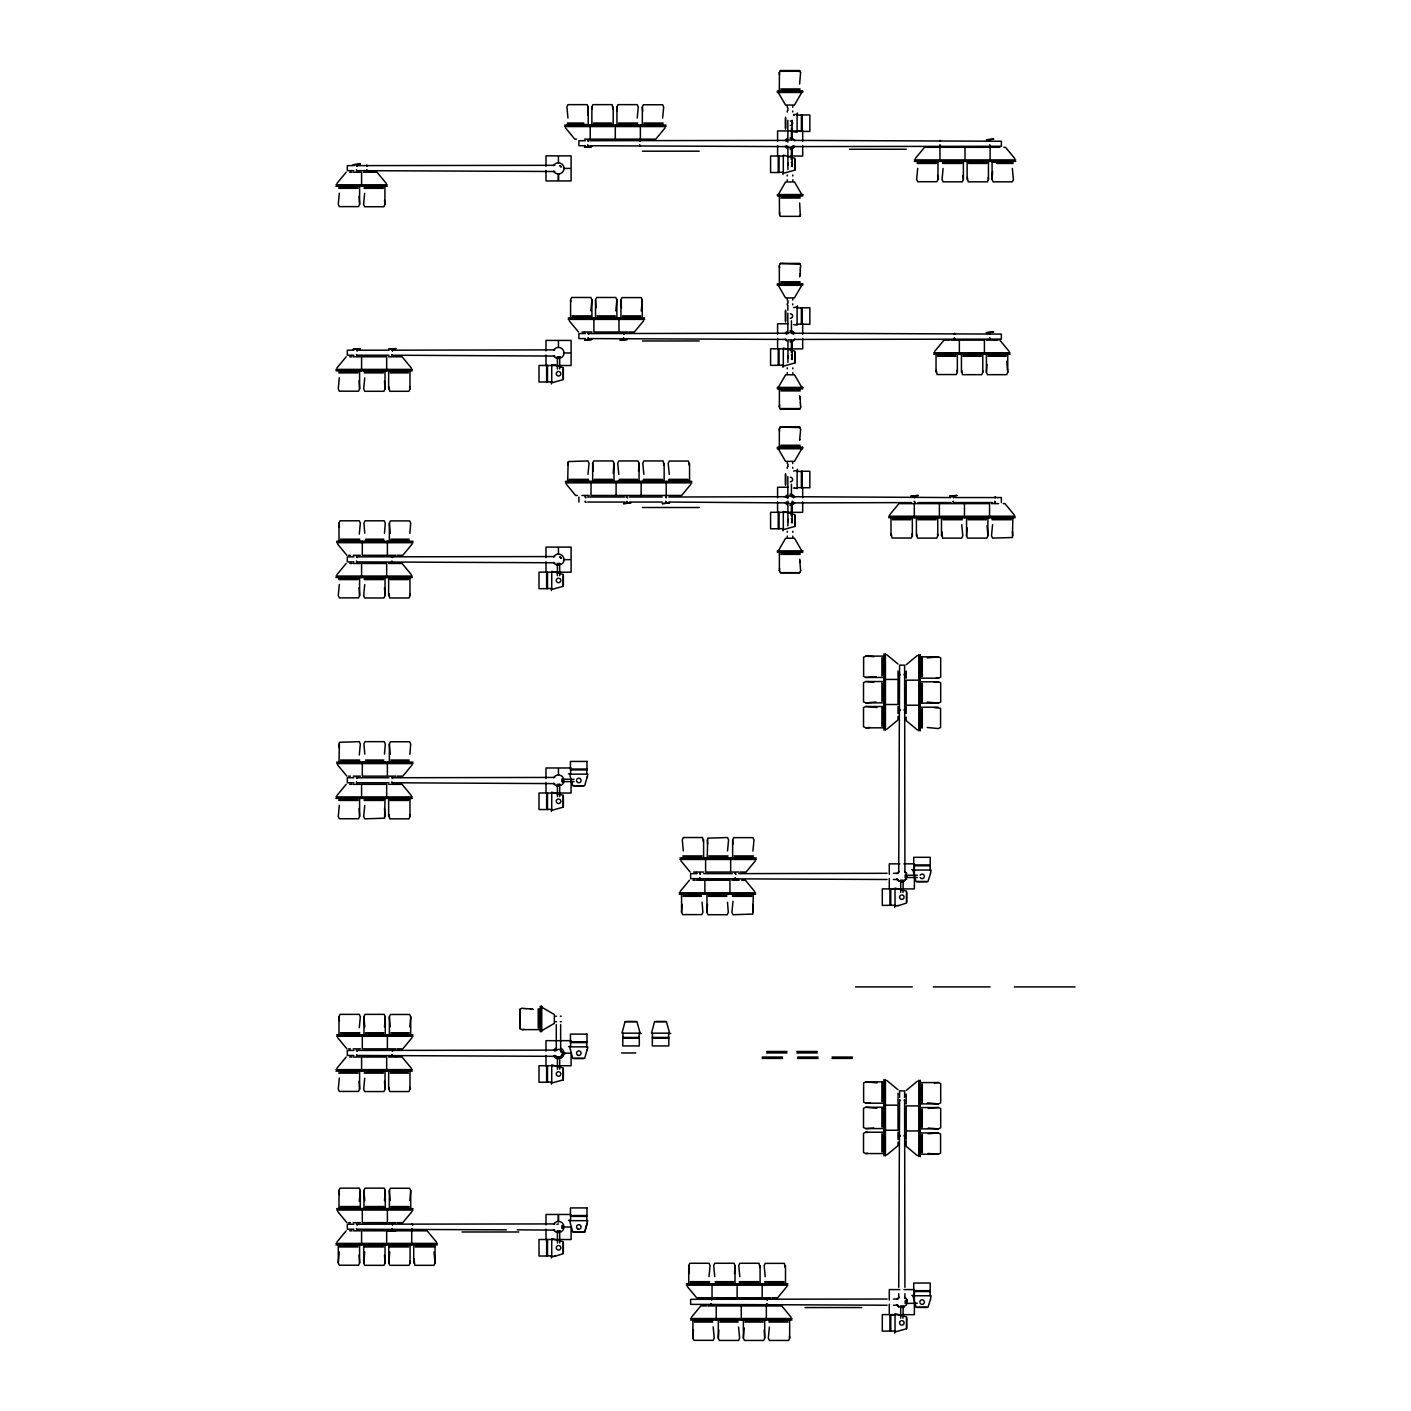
<?xml version="1.0" encoding="UTF-8"?>
<svg xmlns="http://www.w3.org/2000/svg" width="1411" height="1411" viewBox="0 0 1411 1411"><rect width="100%" height="100%" fill="white"/><g stroke="black" fill="none" stroke-linecap="round" stroke-linejoin="round"><path stroke-width="1.5" d="M587.717 114.926L588.246 106.971L587.188 104.643L567.963 104.643L566.905 106.971L567.963 118.03M638.53 471.239L639.06 463.267L638.019 460.938L618.794 460.938L617.736 463.267L618.794 474.343M682.095 904.31L681.566 912.282L682.624 914.61L701.849 914.61L702.89 912.282L702.078 902.123M707.493 904.433L706.964 912.388L708.022 914.716L727.247 914.716L728.305 912.388L727.494 902.229M693.418 1330.044L692.889 1337.998L693.947 1340.344L713.172 1340.344L714.231 1337.998L713.172 1326.94M718.834 1330.15L718.305 1338.122L719.345 1340.45L738.57 1340.45L739.629 1338.122L738.57 1327.063M734.496 1273.551L735.025 1265.596L733.967 1263.268L714.742 1263.268L713.684 1265.596L714.742 1276.655M800.143 273.805L800.302 269.907M967.082 527.837L966.553 535.792L967.611 538.12L986.836 538.12L987.894 535.792L987.894 517.802L966.553 517.802L966.553 535.792M992.603 171.525L992.074 179.497L993.132 181.825L1012.357 181.825L1013.415 179.497L1012.357 168.438M986.942 364.373L986.412 372.328L987.453 374.673L1006.678 374.673L1007.736 372.328L1007.736 354.337L986.412 354.337L986.412 372.328M414.076 1258.824L414.781 1265.332L433.988 1265.332L435.047 1263.004L435.047 1244.996M800.302 270.012L800.407 267.702M941.842 531.612L942.53 538.12L961.755 538.12L962.813 535.792L961.755 524.733M409.984 370.97L409.984 388.96L408.925 391.288L389.701 391.288L388.889 386.984M409.984 577.646L409.984 595.654L408.925 597.982L389.701 597.982L388.889 593.678M388.642 816.51L388.642 798.503L409.984 798.503L409.984 816.51L408.925 818.839L389.701 818.839L388.889 814.535M359.611 1244.89L359.611 1262.88L358.553 1265.226L339.328 1265.226L338.27 1262.88L339.328 1251.822M360.334 1190.478L360.334 1208.469L338.993 1208.469L338.993 1190.478L340.051 1188.15L359.276 1188.15L360.334 1190.478L359.276 1201.537M363.95 1034.686L363.95 1016.696L365.008 1014.368L384.233 1014.368L385.291 1016.696L384.48 1026.838M385.027 1244.996L385.027 1263.004L383.968 1265.332L364.743 1265.332L363.685 1263.004L364.743 1251.945M409.984 1071.214L409.984 1089.221L408.925 1091.55L389.701 1091.55L388.889 1087.246M385.291 1190.478L385.291 1208.469L363.95 1208.469L363.95 1190.478L365.008 1188.15L384.233 1188.15L385.291 1190.478L384.48 1200.638M389.365 1034.81L389.365 1016.802L390.424 1014.474L409.649 1014.474L410.707 1016.802L409.878 1026.961M410.09 1244.996L410.09 1263.004L409.031 1265.332L389.806 1265.332L388.748 1263.004L389.806 1251.945M389.365 1208.592L389.365 1190.584L390.424 1188.256L409.649 1188.256L410.707 1190.584L409.878 1200.743M612.956 108.947L612.145 104.643L592.92 104.643L591.862 106.971L591.862 124.962M591.914 299.802L591.914 317.81L570.573 317.81L570.573 299.802L571.631 297.474L590.856 297.474L591.914 299.802L590.856 310.879M616.872 299.802L616.872 317.81L595.53 317.81L595.53 299.802L596.588 297.474L615.813 297.474L616.872 299.802L615.813 310.879M613.997 463.267L613.997 481.274L592.655 481.274L592.655 463.267L593.714 460.938L612.938 460.938L613.997 463.267L613.185 473.426M620.946 317.916L620.946 299.926L622.004 297.598L641.229 297.598L642.287 299.926L641.229 310.984M663.893 465.242L663.082 460.938L643.857 460.938L642.799 463.267L643.857 474.343M689.291 465.365L688.497 461.062L669.273 461.062L668.214 463.39L669.273 474.449M779.63 212.038L779.824 215.83M703.366 841.838L702.555 837.534L683.33 837.534L682.289 839.862L683.33 850.921M779.63 404.886L779.383 406.968L779.383 388.854M800.407 267.808L800.654 265.727M779.454 570.908L779.63 568.351M764.709 1320.114L764.709 1338.122L763.651 1340.45L744.426 1340.45L743.368 1338.122L744.197 1327.963M759.841 1267.572L759.047 1263.268L739.823 1263.268L738.764 1265.596L739.823 1276.655M785.257 1267.678L784.445 1263.374L765.221 1263.374L764.162 1265.702L765.221 1276.779M912.335 517.696L912.335 535.686L911.277 538.014L892.052 538.014L891.241 533.711M957.363 354.232L957.363 372.222L956.323 374.55L937.098 374.55L936.287 370.246M916.409 535.792L916.409 517.802L937.751 517.802L937.751 535.792L936.692 538.12L917.467 538.12L916.656 533.834M988.458 161.489L988.458 179.497L987.4 181.825L968.175 181.825L967.364 177.521M961.438 372.328L961.438 354.337L982.779 354.337L982.779 372.328L981.721 374.673L962.496 374.673L961.702 370.37M384.48 533.27L385.291 523.128L384.233 520.8L365.008 520.8L363.95 523.128L364.779 533.27M409.878 533.393L410.707 523.234L409.649 520.906L390.424 520.906L389.365 523.234L389.365 541.242M384.48 754.144L385.291 743.985L384.233 741.657L365.008 741.657L363.95 743.985L364.779 754.144M409.878 754.25L410.707 744.091L409.649 741.763L390.424 741.763L389.365 744.091L389.365 762.099M799.843 275.992L800.143 273.681M799.843 439.35L799.614 440.25L800.654 429.191L799.614 426.863L780.389 426.863L779.331 429.297L779.331 447.305M359.611 186.287L359.611 204.278L358.553 206.623L339.328 206.623L338.27 204.278L339.328 193.219M384.921 186.393L384.921 204.401L383.863 206.729L364.638 206.729L363.579 204.401L364.638 193.342M359.611 370.846L359.611 388.854L358.553 391.182L339.328 391.182L338.27 388.854L339.328 377.795M338.993 541.119L338.993 523.128L340.051 520.8L359.276 520.8L360.334 523.128L359.276 534.187M385.027 370.97L385.027 388.96L383.968 391.288L364.743 391.288L363.685 388.96L364.743 377.901M359.611 577.54L359.611 595.53L358.553 597.858L339.328 597.858L338.27 595.53L339.328 584.471M360.334 761.993L338.993 761.993L339.434 742.292L359.276 741.657L360.334 743.985L359.276 755.044M385.027 577.646L385.027 595.654L383.968 597.982L364.743 597.982L363.685 595.654L364.743 584.577M359.611 798.397L359.611 816.405L358.553 818.733L339.328 818.733L338.27 816.405L339.328 805.328M338.993 1034.686L338.993 1016.696L340.051 1014.368L359.276 1014.368L360.334 1016.696L359.276 1027.755M363.685 798.503L385.027 798.503L384.586 818.204L364.743 818.839L363.685 816.51L364.743 805.452M359.611 1071.108L359.611 1089.098L358.553 1091.426L339.328 1091.426L338.27 1089.098L339.328 1078.039M385.027 1071.214L385.027 1089.221L383.968 1091.55L364.743 1091.55L363.685 1089.221L364.743 1078.145M616.942 124.962L616.942 106.971L618 104.643L637.225 104.643L638.266 106.971L637.225 118.03M589.04 481.274L567.698 481.274L568.139 461.573L587.981 460.938L589.04 463.267L587.981 474.343M642.34 125.085L642.34 107.077L643.398 104.749L662.623 104.749L663.681 107.077L662.623 118.136M779.331 90.992L779.401 72.402M800.284 215.83L799.667 202.955M728.57 857.87L707.246 857.87L707.687 838.169L727.529 837.534L728.57 839.862L727.529 850.921M800.725 406.862L800.284 408.679M732.644 857.976L732.644 839.986L733.702 837.64L752.927 837.64L753.985 839.986L752.927 851.045M800.637 570.908L799.667 559.267M688.727 1283.587L688.727 1265.596L689.785 1263.268L709.01 1263.268L710.068 1265.596L709.01 1276.655M731.939 894.398L753.262 894.398L752.821 914.081L732.979 914.716L731.939 912.388L732.979 901.329M937.98 161.383L937.98 179.373L936.922 181.702L917.697 181.702L916.639 179.373L917.697 168.315M963.378 161.489L963.378 179.497L962.32 181.825L943.095 181.825L942.054 179.497L943.095 168.438M789.666 1320.114L789.666 1338.122L788.608 1340.45L769.383 1340.45L768.325 1338.122L769.383 1327.063M991.51 517.802L1012.851 517.802L1012.41 537.503L992.568 538.12L991.51 535.792L992.568 524.733M799.614 84.06L800.584 72.402M799.614 276.891L799.843 275.886M907.379 876.39L904.504 881.205L901.841 881.928L906.673 879.053M779.401 72.525L780.389 70.55L799.614 70.55L800.584 72.525M779.401 265.356L780.389 263.398L799.614 263.398L800.584 265.356M800.637 214.49L799.667 216.447M779.401 428.715L779.772 427.48M800.637 570.802L799.667 572.76L780.442 572.76L779.454 570.802M584.648 1232.226L587.787 1220.656L569.638 1220.656L572.831 1232.226L584.665 1232.226L587.223 1223.143M930.502 1299.337L927.927 1307.344L916.092 1307.344L912.917 1295.774L931.066 1295.774L930.484 1299.337M357.071 1055.816L356.507 1054.828L357.353 1055.322M940.537 141.347L939.973 140.359L939.973 141.347M990.346 141.347L989.764 140.359L989.781 141.347M954.841 334.195L954.841 333.208L954.277 334.195M990.24 334.195L990.24 333.208L989.658 334.195M914.91 497.66L914.91 496.672L914.346 497.66M995.337 497.66L995.337 496.672L994.773 497.66M794.446 105.067L801.748 92.473M785.61 181.948L778.308 194.542M794.446 297.897L801.748 285.304M785.61 374.797L778.308 387.39M794.446 461.362L801.748 448.769M785.61 538.261L778.308 550.854M336.894 183.448L346.171 172.213M336.894 368.006L346.171 356.789M665.075 127.907L655.78 139.142L584.542 139.142M336.894 574.7L346.171 563.465M412.083 544.064L402.805 555.299L397.144 555.299M643.663 320.756L634.386 331.991L628.724 331.991M336.894 795.557L346.171 784.34M412.083 764.938L402.805 776.156L397.144 776.156M915.263 158.543L924.54 147.308L999.852 147.308M690.931 484.22L681.654 495.455L591.015 495.455L591.015 481.38M336.894 1068.268L346.171 1057.033M934.646 351.392L943.941 340.157L949.585 340.157M412.083 1037.632L402.805 1048.867L397.144 1048.867M889.618 514.856L898.895 503.621L989.534 503.621L989.534 517.696M336.894 1242.05L346.171 1230.815M412.083 1211.432L402.805 1222.649L397.144 1222.649M680.173 891.435L689.468 880.217M755.379 860.816L746.084 872.051L740.422 872.051M691.513 1317.168L700.791 1305.933L706.452 1305.933M786.897 1286.55L777.602 1297.767L771.94 1297.767M779.772 71.291L800.213 71.291M779.824 408.555L800.284 408.555M896.885 873.603L899.054 871.451M896.885 1299.337L899.054 1297.185M904.61 1306.833L901.841 1307.574L906.673 1304.787M521.788 1029.536L519.83 1028.566L519.83 1009.341L521.788 1008.354M786.456 141.347L787.973 139.954L792.082 139.954L792.135 120.305M786.456 145.65L790.019 147.573L793.582 145.65M786.456 334.195L790.019 332.273L793.582 334.195M786.456 497.66L790.019 495.737L793.582 497.66M793.582 501.963L790.019 503.886L786.456 501.963M554.893 1051.16L558.456 1049.255L560.502 1049.766L562.566 1053.082L570.009 1053.206M906.179 664.74L917.415 655.462M886.796 729.205L898.013 719.927L898.013 716.365M906.179 1090.474L917.415 1081.179M886.796 1154.939L898.013 1145.661L898.013 1142.099M554.329 1023.398L541.736 1030.7M899.724 675.199L900.218 674.352L899.248 674.917M898.595 905.597L906.603 903.022L906.603 891.188L895.033 888.066L895.033 906.215L897.449 905.58M555.299 1256.213L563.306 1253.638L563.306 1241.803L551.736 1238.682L551.736 1256.831L555.299 1256.178L554.17 1256.213M556.904 1224.325L558.439 1223.919M927.309 657.896L938.368 656.838L940.696 657.896L940.696 677.121L938.368 678.18L920.36 678.18M883.956 656.115L865.948 656.115L863.62 657.173L863.62 676.398L865.948 677.456L883.956 677.456M883.833 681.531L865.843 681.531L863.514 682.589L863.514 701.814L865.843 702.854L883.833 702.854M883.833 706.488L865.843 706.488L863.514 707.546L863.514 726.771L865.843 727.829L883.833 727.829M920.36 703.137L938.368 703.137L940.696 702.078L940.696 682.853L938.368 681.795L920.36 681.795M883.956 1081.849L865.948 1081.849L863.62 1082.907L863.62 1102.132L865.948 1103.19L883.956 1103.19M883.833 1107.265L865.843 1107.265L863.514 1108.323L863.514 1127.53L865.843 1128.588L883.833 1128.588M920.36 1103.913L938.368 1103.913L940.696 1102.855L940.696 1083.63L938.368 1082.572L920.36 1082.572M883.833 1132.222L865.843 1132.222L863.514 1133.28L863.514 1152.505L865.843 1153.563L883.833 1153.563M938.368 1128.871L940.696 1127.812L940.696 1108.587L938.368 1107.529L920.36 1107.529L920.36 1128.871L938.368 1128.871L928.209 1128.042M920.254 1154.269L938.244 1154.269L940.573 1153.228L940.573 1134.003L938.244 1132.945L920.254 1132.945M876.108 676.627L865.948 677.456M876.002 702.043L865.843 702.854M928.209 1108.358L938.368 1107.529M928.103 1133.756L938.244 1132.945M938.368 681.795L934.188 682.166M927.186 727.494L938.244 728.552L940.573 727.494L940.573 708.269L934.064 707.581M865.843 727.829L870.023 727.459M524.239 1029.377L522.158 1029.624L540.272 1029.624M938.368 1082.572L934.188 1082.942M865.948 1103.19L870.128 1102.82M865.843 1128.588L873.797 1128.059M865.843 1153.563L867.818 1153.298M563.871 168.403L570.009 168.403M563.871 352.962L570.009 352.962M563.871 559.638L570.009 559.638M563.871 1227.006L570.009 1227.006M780.83 88.946L800.16 88.946M780.83 90.427L800.16 90.427M799.614 90.886L800.654 90.886M786.421 105.067L793.564 105.067M793.546 114.75L794.693 114.75M793.546 114.767L797.109 114.132L797.109 132.281L793.546 131.717M797.109 115.102L802.224 115.102L802.224 131.294M785.539 118.242L785.539 127.995M567.31 123.039L583.801 123.039M593.378 123.039L611.686 123.039M618.441 123.039L637.772 123.039M643.857 123.039L663.188 123.039M567.31 124.503L586.729 124.503M593.378 124.503L611.686 124.503M618.441 124.503L637.772 124.503M643.857 124.503L663.188 124.503M566.905 124.962L588.246 124.962L588.246 106.971M592.92 124.962L612.145 124.962M618 124.962L637.225 124.962M564.594 125.085L666.01 125.085M564.594 126.549L666.01 126.549M797.109 131.294L809.843 131.452L809.843 114.944L801.377 114.944L801.377 131.452M576.535 139.142L574.806 139.142L565.529 127.907M786.315 140.412L589.869 140.712M793.952 140.394L1001.369 141.241L1001.369 146.268L793.952 146.585M585.477 140.712L578.898 140.712L578.898 145.739L585.477 145.739M589.869 145.739L786.315 146.603M1003.785 147.308L1005.514 147.308L1014.791 158.543M849.545 149.231L906.285 149.231M642.428 151.189L699.168 151.189M783.863 156.039L770.582 155.986L770.582 172.512L779.066 172.512L779.066 155.986M790.125 156.039L802.683 156.039L802.683 145.58M794.887 159.461L794.887 169.214M914.31 159.902L1015.726 159.902M914.31 161.383L1015.726 161.383M943.095 161.489L962.32 161.489M968.175 161.489L987.4 161.489M1013.415 161.489L992.074 161.489L992.074 179.497M917.132 161.948L936.463 161.948M942.548 161.948L961.879 161.948M968.634 161.948L986.942 161.948M993.591 161.948L1013.01 161.948M917.132 163.429L936.463 163.429M942.548 163.429L961.879 163.429M968.634 163.429L986.942 163.429M996.519 163.429L1013.01 163.429M554.735 165.316L358.288 165.616M353.896 165.616L347.318 165.616L347.318 170.643L353.896 170.643M358.288 170.643L554.735 171.507M349.716 172.213L351.833 172.213M353.226 172.213L360.369 172.213M363.544 172.213L370.687 172.213M371.358 172.213L377.019 172.213L386.297 183.448M783.317 172.336L778.219 172.336L778.219 156.145M786.491 181.948L793.635 181.948M335.959 184.806L387.231 184.806M335.959 186.287L387.231 186.287M338.781 186.852L358.094 186.852M364.073 186.852L383.404 186.852M338.781 188.333L358.094 188.333M364.073 188.333L383.404 188.333M780.9 196.588L800.213 196.588M780.9 198.051L800.213 198.051M780.442 216.342L799.667 216.342M780.389 263.504L800.213 264.139M780.83 281.794L800.16 281.794M780.83 283.276L800.16 283.276M799.614 283.717L800.654 283.717M786.421 297.897L793.564 297.897M793.546 307.598L797.109 306.963L797.109 325.112L793.546 324.565M797.109 307.951L802.224 307.951L802.224 324.142M785.539 311.09L785.539 320.844M572.09 315.888L591.403 315.888M597.047 315.888L615.355 315.888M622.463 315.888L640.77 315.888M572.09 317.352L591.403 317.352M597.047 317.352L615.355 317.352M622.463 317.352L640.77 317.352M568.263 317.916L644.615 317.916M568.263 319.397L644.615 319.397M788.043 323.789L777.584 323.789L777.584 334.248M797.109 324.142L809.843 324.301L809.843 307.792L801.377 307.792L801.377 324.301M582.02 331.991L584.136 331.991M584.807 331.991L591.95 331.991M620.187 331.991L627.348 331.991M786.315 333.243L589.869 333.56M793.952 333.243L1001.369 334.09L1001.369 339.116L793.952 339.434M585.477 333.56L578.898 333.56L578.898 338.587L585.477 338.587M589.869 338.587L786.315 339.434M950.979 340.157L958.122 340.157M986.377 340.157L993.52 340.157M994.173 340.157L998.124 340.157M642.428 340.968L699.168 340.968M554.735 349.875L393.352 350.193M353.896 350.193L347.318 350.193L347.318 355.219L353.896 355.219M358.288 350.193L388.977 350.193M794.887 352.291L794.887 362.063M933.712 352.75L1010.064 352.75M933.712 354.232L1010.064 354.232M937.539 354.796L955.864 354.796M962.955 354.796L981.262 354.796M987.912 354.796L1006.237 354.796M358.288 355.219L388.977 355.219M393.352 355.219L554.735 356.066M937.539 356.26L955.864 356.26M962.955 356.26L981.262 356.26M987.912 356.26L1006.237 356.26M349.716 356.789L351.833 356.789M353.226 356.789L360.369 356.789M388.607 356.789L395.768 356.789M396.42 356.789L402.082 356.789L411.359 368.006M783.317 365.184L778.219 365.184L778.219 348.993M555.299 365.237L551.736 364.638L551.736 382.787L563.306 379.594L563.306 367.76L555.299 365.202M563.306 368.924L563.306 378.677M335.959 369.382L412.312 369.382M335.959 370.846L412.312 370.846M338.781 371.41L358.094 371.41M364.197 371.41L383.51 371.41M390.159 371.41L408.467 371.41M338.781 372.892L358.094 372.892M364.197 372.892L383.51 372.892M390.159 372.892L408.467 372.892M786.491 374.797L793.635 374.797M551.736 381.817L546.639 381.817L546.639 365.625M780.9 389.418L800.213 389.418M780.9 390.9L800.213 390.9M780.442 409.19L799.667 409.19M780.389 426.969L800.213 427.604M780.83 445.259L800.16 445.259M780.83 446.74L800.16 446.74M799.614 447.181L800.654 447.181M786.421 461.362L793.564 461.362M793.546 471.062L797.109 470.427L797.109 488.576L794.622 487.994M797.109 471.415L802.224 471.415L802.224 487.606M785.539 474.555L785.539 484.308M569.215 479.352L588.528 479.352M594.172 479.352L612.48 479.352M619.235 479.352L637.56 479.352M643.31 479.352L662.623 479.352M668.708 479.352L688.039 479.352M569.215 480.816L588.528 480.816M594.172 480.816L612.48 480.816M619.235 480.816L637.56 480.816M643.31 480.816L662.623 480.816M668.708 480.816L688.039 480.816M617.736 481.274L639.06 481.274L639.06 463.267M642.799 481.274L664.14 481.274L664.14 463.267M565.388 481.38L691.866 481.38M565.388 482.862L691.866 482.862M788.043 487.254L777.584 487.254L777.584 497.713M797.109 487.606L809.843 487.765L809.843 471.256L801.377 471.256L801.377 487.765M793.546 488.03L794.622 488.03M577.328 495.455L575.6 495.455L566.322 484.22M581.914 495.455L589.075 495.455M786.315 496.707L668.779 497.025M793.952 496.707L950.943 497.554M587.664 497.025L624.932 497.025M629.324 497.025L662.2 497.025M955.335 497.554L1001.369 497.554L1001.369 502.581M587.664 502.051L624.932 502.051M629.324 502.051L662.2 502.051M668.779 502.051L786.315 502.898M911.488 502.581L793.952 502.898M918.067 502.581L950.943 502.581M955.335 502.581L992.586 502.581M991.474 503.621L998.618 503.621M1003.221 503.621L1004.949 503.621L1014.227 514.856M642.428 507.501L699.168 507.501M794.887 515.756L794.887 525.527M888.683 516.214L1015.162 516.214M888.683 517.696L1015.162 517.696M962.813 517.802L941.472 517.802L941.472 535.792M892.51 518.26L910.818 518.26M917.926 518.26L936.234 518.26M942.989 518.26L962.32 518.26M968.052 518.26L986.377 518.26M992.021 518.26L1011.334 518.26M892.51 519.724L910.818 519.724M917.926 519.724L936.234 519.724M942.989 519.724L962.32 519.724M968.052 519.724L986.377 519.724M992.021 519.724L1011.334 519.724M783.317 528.649L770.582 528.808L770.582 512.299L802.683 512.352L802.683 501.893M786.491 538.261L793.635 538.261M340.51 539.196L359.823 539.196M365.467 539.196L383.792 539.196M390.882 539.196L409.19 539.196M340.51 540.66L359.823 540.66M365.467 540.66L383.792 540.66M390.882 540.66L409.19 540.66M336.682 541.242L413.035 541.242M336.682 542.706L413.035 542.706M780.9 552.883L800.213 552.883M780.9 554.364L800.213 554.364M348.623 555.299L350.439 555.299M353.226 555.299L360.369 555.299M388.607 555.299L395.768 555.299M554.735 556.569L358.288 556.869M353.896 556.869L347.318 556.869L347.318 561.895L353.896 561.895M358.288 561.895L554.735 562.76M349.716 563.465L351.833 563.465M353.226 563.465L360.369 563.465M388.607 563.465L395.768 563.465M396.42 563.465L402.082 563.465L411.359 574.7M780.442 572.654L799.667 572.654M563.306 575.617L563.306 585.371M335.959 576.058L412.312 576.058M335.959 577.54L412.312 577.54M338.781 578.104L358.094 578.104M364.197 578.104L383.51 578.104M390.159 578.104L408.467 578.104M338.781 579.568L358.094 579.568M364.197 579.568L383.51 579.568M390.159 579.568L408.467 579.568M551.736 588.493L546.639 588.493L546.639 572.302M920.36 656.838L938.368 656.838M883.956 679.432L898.013 679.432L898.013 704.512L883.956 704.512M920.254 680.155L906.179 680.155L906.179 705.218L920.254 705.218M920.254 707.211L938.244 707.211M340.51 760.053L359.823 760.053M365.467 760.053L383.792 760.053M390.882 760.053L409.19 760.053M340.51 761.534L359.823 761.534M365.467 761.534L383.792 761.534M390.882 761.534L409.19 761.534M363.95 761.993L385.291 761.993M336.682 762.099L413.035 762.099M336.682 763.58L413.035 763.58M571.102 767.972L546.004 767.972L546.004 778.431M568.51 773.81L570.097 773.81M348.623 776.156L350.439 776.156M353.226 776.156L360.369 776.156M388.607 776.156L395.768 776.156M554.735 777.426L393.352 777.743M353.896 777.743L347.318 777.743L347.318 782.77L353.896 782.77M358.288 777.743L388.977 777.743M574.101 779.348L561.878 779.101L561.878 781.835L563.024 781.853L563.024 779.119M563.024 781.606L574.101 781.606M358.288 782.77L388.977 782.77M393.352 782.77L554.735 783.616M349.716 784.34L351.833 784.34M353.226 784.34L360.369 784.34M388.607 784.34L395.768 784.34M396.42 784.34L402.082 784.34L411.359 795.557M563.306 796.474L563.306 806.228M335.959 796.915L412.312 796.915M335.959 798.397L412.312 798.397M338.781 798.961L358.094 798.961M364.197 798.961L383.51 798.961M390.159 798.961L408.467 798.961M338.781 800.443L358.094 800.443M364.197 800.443L383.51 800.443M390.159 800.443L408.467 800.443M551.736 809.367L546.639 809.367L546.639 793.176M682.783 855.93L702.114 855.93M708.745 855.93L728.076 855.93M734.161 855.93L753.492 855.93M682.783 857.412L702.114 857.412M708.745 857.412L728.076 857.412M734.161 857.412L753.492 857.412M682.289 857.87L703.613 857.87L703.613 839.862M679.961 857.976L756.314 857.976M679.961 859.458L756.314 859.458M899.742 863.849L889.283 863.849L889.283 874.309M903.922 863.849L914.381 863.849L914.381 888.93L882.298 888.895L882.298 905.403L895.033 905.245M930.096 864.925L913.905 864.925L913.905 870.04M930.255 865.79L913.728 865.79L913.728 857.306L930.255 857.306L930.096 870.04M911.788 869.687L913.376 869.687M693.736 872.051L695.835 872.051M696.505 872.051L703.648 872.051M731.903 872.051L739.047 872.051M887.113 873.303L738.835 873.621M893.428 873.303L898.013 873.303M697.193 873.621L690.614 873.621L690.614 878.647L887.113 879.494M703.754 873.621L732.256 873.621M906.303 875.226L917.379 875.226M906.303 877.501L917.379 877.501M893.428 879.494L898.013 879.494M693.013 880.217L695.112 880.217M696.505 880.217L703.648 880.217M731.903 880.217L739.047 880.217M741.816 880.217L745.361 880.217L754.656 891.435M903.199 881.346L900.465 881.346L900.447 880.199L903.216 880.199L902.969 892.422M895.033 889.053L889.918 889.053L889.918 905.245M906.603 892.352L906.603 902.105M679.238 892.793L755.59 892.793M679.238 894.274L755.59 894.274M728.305 894.398L706.964 894.398L706.964 912.388M683.065 894.839L701.39 894.839M708.481 894.839L726.788 894.839M732.432 894.839L751.763 894.839M683.065 896.32L701.39 896.32M708.481 896.32L726.788 896.32M732.432 896.32L751.763 896.32M897.449 905.597L898.595 905.58M855.525 986.906L912.264 986.906M933.341 986.906L990.081 986.906M1014.333 986.906L1075.041 986.906M541.736 1007.207L554.329 1014.509M555.564 1016.185L556.534 1016.185M560.29 1016.185L561.278 1016.185M555.564 1021.723L556.534 1021.723M560.29 1021.723L561.278 1021.723M340.51 1032.764L359.823 1032.764M365.467 1032.764L383.792 1032.764M390.882 1032.764L409.19 1032.764M639.659 1033.522L641.264 1033.522M669.167 1033.522L670.754 1033.522M340.51 1034.228L359.823 1034.228M365.467 1034.228L383.792 1034.228M390.882 1034.228L409.19 1034.228M336.682 1034.81L413.035 1034.81M336.682 1036.274L413.035 1036.274M652.288 1037.438L668.796 1037.438L668.796 1045.921L652.288 1045.921L652.446 1033.169M652.446 1038.284L668.638 1038.284L668.638 1033.169M571.102 1040.665L546.004 1040.665L546.004 1051.124M568.51 1046.521L570.097 1046.521M348.623 1048.867L350.439 1048.867M353.226 1048.867L360.369 1048.867M388.607 1048.867L395.768 1048.867M554.735 1050.137L358.288 1050.437M353.896 1050.437L347.318 1050.437L347.318 1055.463L353.896 1055.463M766.632 1051.477L786.968 1051.477M796.898 1051.477L817.286 1051.477M561.878 1051.83L563.024 1051.83L563.024 1054.564L561.878 1054.546M621.545 1052.959L635.779 1052.959M766.632 1052.959L786.968 1052.959M796.898 1052.959L817.286 1052.959M565.917 1053.558L562.566 1053.558L560.502 1056.874L558.456 1057.386L554.893 1055.481M358.288 1055.463L554.735 1056.328M349.716 1057.033L351.833 1057.033M353.226 1057.033L360.369 1057.033M388.607 1057.033L395.768 1057.033M396.42 1057.033L402.082 1057.033L411.359 1068.268M762.169 1057.051L782.505 1057.051M797.674 1057.051L818.01 1057.051M832.049 1057.051L852.367 1057.051M762.169 1058.409L782.505 1058.409M797.674 1058.409L818.01 1058.409M832.049 1058.409L852.367 1058.409M563.306 1069.185L563.306 1078.939M335.959 1069.626L412.312 1069.626M335.959 1071.108L412.312 1071.108M338.781 1071.672L358.094 1071.672M364.197 1071.672L383.51 1071.672M390.159 1071.672L408.467 1071.672M338.781 1073.136L358.094 1073.136M364.197 1073.136L383.51 1073.136M390.159 1073.136L408.467 1073.136M551.736 1082.061L546.639 1082.061L546.639 1065.869M883.956 1105.166L898.013 1105.166L898.013 1130.229L883.956 1130.229M920.254 1105.889L906.179 1105.889L906.179 1130.952L920.254 1130.952M340.51 1206.546L359.823 1206.546M365.467 1206.546L383.792 1206.546M390.882 1206.546L409.19 1206.546M340.51 1208.028L359.823 1208.028M365.467 1208.028L383.792 1208.028M390.882 1208.028L409.19 1208.028M336.682 1208.592L413.035 1208.592M336.682 1210.056L413.035 1210.056M571.102 1214.465L546.004 1214.465L546.004 1224.907M568.51 1220.303L570.097 1220.303M348.623 1222.649L350.439 1222.649M353.226 1222.649L360.369 1222.649M388.607 1222.649L395.768 1222.649M554.735 1223.919L358.288 1224.219M353.896 1224.219L347.318 1224.219L347.318 1229.246L353.896 1229.246M358.288 1229.246L506.337 1229.828M517.22 1229.828L554.735 1230.11M349.716 1230.815L351.833 1230.815M353.226 1230.815L360.369 1230.815M462.05 1231.979L518.789 1231.979M563.306 1242.968L563.306 1252.721M335.959 1243.408L437.375 1243.408M335.959 1244.89L437.375 1244.89M338.781 1245.454L358.094 1245.454M364.197 1245.454L383.51 1245.454M389.26 1245.454L408.59 1245.454M415.222 1245.454L434.553 1245.454M338.781 1246.936L358.094 1246.936M364.197 1246.936L383.51 1246.936M389.26 1246.936L408.59 1246.936M415.222 1246.936L434.553 1246.936M551.736 1255.861L546.639 1255.861L546.639 1239.669M690.244 1281.664L709.557 1281.664M715.201 1281.664L733.508 1281.664M739.258 1281.664L758.589 1281.664M764.674 1281.664L784.005 1281.664M690.244 1283.146L709.557 1283.146M715.201 1283.146L733.508 1283.146M739.258 1283.146L758.589 1283.146M764.674 1283.146L784.005 1283.146M686.416 1283.71L787.832 1283.71M686.416 1285.192L787.832 1285.192M899.742 1289.583L889.283 1289.583L889.283 1300.025M903.922 1289.583L914.381 1289.583L914.381 1314.664L882.298 1314.611L882.298 1331.137L895.033 1330.979M930.096 1290.659L913.905 1290.659L913.905 1295.774M930.255 1291.506L913.728 1291.506L913.728 1283.04L930.255 1283.04L930.096 1295.774M911.788 1295.421L913.376 1295.421M763.422 1297.767L770.565 1297.767M887.113 1299.037L690.614 1299.337L690.614 1304.364L887.113 1305.228M893.428 1299.037L898.013 1299.037M917.379 1303.217L905.174 1303.464L905.174 1300.73L906.303 1300.713L906.303 1303.464M893.428 1305.228L898.013 1305.228M707.828 1305.933L714.971 1305.933M903.216 1307.08L900.447 1307.08L900.447 1305.933L903.216 1305.933L902.969 1318.156M805.046 1307.556L861.786 1307.556M895.033 1314.787L889.918 1314.787L889.918 1330.979M906.603 1318.086L906.603 1327.839M690.561 1318.527L791.977 1318.527M690.561 1320.008L791.977 1320.008M694.406 1320.573L712.714 1320.573M719.804 1320.573L738.129 1320.573M744.885 1320.573L763.192 1320.573M768.836 1320.573L788.149 1320.573M694.406 1322.054L712.714 1322.054M719.804 1322.054L738.129 1322.054M744.885 1322.054L763.192 1322.054M768.836 1322.054L788.149 1322.054M873.92 656.644L865.948 656.115M873.797 682.06L865.843 681.531M526.338 1008.653L530.236 1008.812M524.134 1008.53L526.444 1008.653M936.393 677.933L938.368 678.18M938.368 703.137L927.309 702.078M865.843 706.488L876.901 707.546M522.158 1008.283L524.239 1008.53M865.948 1081.849L877.007 1082.907M938.368 1103.913L927.309 1102.855M865.843 1107.265L876.901 1108.323M865.843 1132.222L867.818 1132.469M938.244 1154.269L928.103 1153.457M530.113 1008.812L532.423 1009.112M532.3 1009.112L533.323 1009.341M886.796 654.739L898.013 664.017M917.415 729.928L906.179 720.651L906.179 717.088M886.796 1080.473L898.013 1089.751M917.415 1155.662L906.179 1146.367L906.179 1140.723M999.835 340.157L1009.13 351.392M569.197 320.756L578.475 331.991M680.896 860.816L690.191 872.051M337.617 544.064L346.894 555.299M337.617 764.938L346.894 776.156M791.042 1317.168L781.765 1305.933L716.206 1305.933L716.206 1320.008M687.351 1286.55L696.628 1297.767L762.187 1297.767L762.187 1283.71M337.617 1037.632L346.894 1048.867M436.44 1242.05L427.145 1230.815L361.586 1230.815L361.586 1244.89M337.617 1211.432L346.894 1222.649M785.539 105.067L778.255 92.473M794.499 181.948L801.801 194.542M785.539 297.897L778.255 285.304M794.499 374.797L801.801 387.39M785.539 461.362L778.255 448.769M794.499 538.261L801.801 550.854M779.824 408.679L779.383 406.862M1006.678 361.269L1007.736 372.328M799.667 395.803L799.896 396.808M433.988 1251.945L435.047 1263.004M779.454 214.49L779.383 196.006M987.065 525.65L987.894 535.792M799.896 396.703L800.196 399.013M799.896 560.273L800.196 562.478M390.194 533.393L389.365 523.234M390.194 754.25L389.365 744.091M390.194 1026.961L389.365 1016.802M390.194 1200.743L389.365 1190.584M364.779 1026.838L363.95 1016.696M364.779 1200.638L363.95 1190.478M988.211 177.521L988.458 179.497M1012.851 535.792L1012.481 531.612M963.378 179.497L963.007 175.317M982.532 370.37L982.779 372.328M937.98 179.373L937.61 175.193M957.117 370.246L957.363 372.222M937.504 533.834L937.751 535.792M912.088 533.711L912.335 535.686M779.331 72.878L779.577 74.959M800.478 404.886L800.725 406.968M779.577 267.808L779.331 265.727L779.331 283.84M779.331 429.191L779.577 431.272M753.262 912.388L752.733 904.433M642.34 107.077L642.71 111.257M732.644 839.986L733.014 844.148M789.419 1336.146L789.666 1338.122M616.942 106.971L617.312 111.152M707.246 839.862L707.616 844.043M764.709 1338.122L764.18 1330.15M620.946 299.926L621.475 307.88M591.862 106.971L592.109 108.947M595.53 299.802L596.059 307.774M592.655 463.267L593.184 471.239M570.573 299.802L570.82 301.778M688.727 1265.596L689.256 1273.551M567.698 463.267L567.945 465.242M409.737 386.984L409.984 388.96M384.921 204.401L384.55 200.221M385.027 388.96L384.498 381.005M409.737 593.678L409.984 595.654M359.611 204.278L359.082 196.323M359.611 388.854L359.082 380.882M385.027 595.654L384.498 587.681M409.737 814.535L409.984 816.51M359.611 595.53L359.082 587.576M385.027 816.51L384.498 808.556M338.993 523.128L339.363 527.308M409.737 1087.246L409.984 1089.221M359.611 816.405L359.082 808.432M409.843 1261.028L410.09 1263.004M385.027 1089.221L384.498 1081.249M338.993 743.985L339.363 748.165M385.027 1263.004L384.498 1255.032M359.611 1089.098L359.082 1081.143M338.993 1016.696L339.363 1020.876M359.611 1262.88L359.082 1254.926M338.993 1190.478L339.363 1194.658M800.354 402.682L800.478 404.992M800.196 398.89L800.354 402.788M558.439 162.829L558.439 156.815M558.439 347.388L558.439 341.374M558.439 554.064L558.439 548.068M558.439 774.939L558.439 768.924M990.099 147.308L990.099 161.383M984.419 354.232L984.419 340.157L959.357 340.157L959.357 354.232M967.117 161.489L967.117 179.497M965.018 147.308L965.018 158.543M965.018 159.902L965.018 161.383M964.454 503.621L964.454 514.856M964.454 516.214L964.454 517.696M939.955 147.308L939.955 161.383M939.391 503.621L939.391 514.856M939.391 516.214L939.391 517.696M936.04 354.232L936.04 372.222M926.78 881.61L917.027 881.61M926.78 1307.344L917.027 1307.344M922.3 657.35L922.3 676.663M922.3 683.312L922.3 702.625M922.3 708.71L922.3 728.041M922.3 1084.089L922.3 1103.402M922.3 1109.046L922.3 1127.354M922.3 1134.444L922.3 1152.769M920.819 657.35L920.819 676.663M920.819 683.312L920.819 702.625M920.819 708.71L920.819 728.041M920.819 1084.089L920.819 1103.402M920.819 1109.046L920.819 1127.354M920.819 1134.444L920.819 1152.769M920.36 657.896L920.36 677.121M920.36 682.853L920.36 702.078M920.36 1083.63L920.36 1102.855M920.254 654.51L920.254 730.863M920.254 1080.244L920.254 1156.597M918.773 654.51L918.773 730.863M918.773 1080.244L918.773 1156.597M914.31 503.621L914.31 517.696M906.179 671.054L906.179 678.197M906.179 706.452L906.179 713.596M906.179 1094.019L906.179 1096.135M906.179 1096.788L906.179 1103.931M906.179 1132.186L906.179 1139.33M904.927 872.562L904.61 665.163L899.583 665.163L898.736 872.562M904.927 1287.396L904.61 1101.85M904.927 1293.711L904.927 1298.296M904.61 1097.476L904.61 1090.897L899.583 1090.897L899.583 1097.476M900.694 881.346L900.694 892.422M900.694 1307.08L900.694 1318.156M899.583 1101.85L898.736 1287.396M898.736 1293.711L898.736 1298.296M898.013 671.054L898.013 678.197M898.013 706.452L898.013 713.596M898.013 1093.296L898.013 1095.412M898.013 1096.788L898.013 1103.931M898.013 1132.186L898.013 1139.33M894.68 905.774L894.68 907.361M894.68 1331.508L894.68 1333.095M890.994 517.696L890.994 535.686M890.782 888.895L890.782 905.403M890.782 1314.611L890.782 1331.137M889.283 878.489L889.283 888.93M889.283 1304.223L889.283 1314.664M885.42 653.787L885.42 730.14M885.42 1079.521L885.42 1155.874M883.956 653.787L883.956 730.14M883.956 1079.521L883.956 1155.874M883.392 657.632L883.392 675.94M883.392 683.03L883.392 701.355M883.392 706.982L883.392 726.312M883.392 1082.36L883.392 1101.674M883.392 1107.758L883.392 1127.089M883.392 1133.721L883.392 1152.046M881.91 657.632L881.91 675.94M881.91 683.03L881.91 701.355M881.91 706.982L881.91 726.312M881.91 1082.36L881.91 1101.674M881.91 1107.758L881.91 1127.089M881.91 1133.721L881.91 1152.046M802.683 141.4L802.683 130.941L777.584 130.941L777.584 141.4M802.683 323.789L802.683 334.248M802.683 338.428L802.683 348.887L770.582 348.834L770.582 365.343L779.066 365.343L779.066 348.834M802.683 487.254L802.683 497.713M797.462 112.986L797.462 114.573M797.462 305.834L797.462 307.422M797.462 469.299L797.462 470.886M792.753 106.284L792.753 107.271M792.753 111.028L792.753 111.998M792.823 174.999L792.823 175.987M792.823 179.744L792.823 180.731M792.753 299.132L792.753 300.102M792.753 303.859L792.753 304.847M792.823 367.848L792.823 368.835M792.823 372.592L792.823 373.562M792.753 462.596L792.753 463.566M792.753 467.323L792.753 468.311M792.823 531.312L792.823 532.3M792.823 536.057L792.823 537.027M792.206 147.079L792.206 166.692M792.206 359.54L792.206 339.928L787.973 339.91L787.902 362.433M792.206 501.205L792.206 523.005M791.677 139.001L791.677 140.13M791.694 331.85L791.694 332.978M791.677 495.314L791.677 496.443M791.448 127.925L791.448 139.001M791.5 147.308L791.271 159.531M791.448 320.773L791.448 331.85M791.5 340.157L791.271 352.38M791.448 484.238L791.448 495.314M791.5 503.621L791.271 515.844M787.832 120.305L787.832 142.105M787.902 147.079L787.902 169.585M787.832 305.252L787.832 310.261M787.832 313.154L787.832 332.767M787.832 476.618L787.832 498.418M787.902 501.205L787.902 525.897M787.215 106.284L787.215 107.271M787.215 111.028L787.215 111.998M787.285 174.999L787.285 175.987M787.285 179.744L787.285 180.731M787.215 299.132L787.215 300.102M787.215 303.859L787.215 304.847M787.285 367.848L787.285 368.835M787.285 372.592L787.285 373.562M787.215 462.596L787.215 463.566M787.215 467.323L787.215 468.311M787.285 531.312L787.285 532.3M787.285 536.057L787.285 537.027M785.539 117.307L785.539 129.159M785.539 310.138L785.539 322.008M785.539 473.602L785.539 485.472M785.504 1265.702L785.504 1283.71M782.982 172.865L782.982 174.453M782.982 365.714L782.982 367.301M782.982 529.178L782.982 530.765M779.383 552.318L779.383 570.432M779.066 512.299L779.066 528.808M778.219 512.458L778.219 528.649M777.584 145.58L777.584 156.039M777.584 338.428L777.584 348.887M777.584 501.893L777.584 512.352M766.349 1305.933L766.349 1320.008M760.088 1265.596L760.088 1283.587M743.368 1320.114L743.368 1338.122M741.269 1305.933L741.269 1317.168M741.269 1318.527L741.269 1320.008M737.124 1283.71L737.124 1285.192M737.124 1286.55L737.124 1297.767M735.025 1265.596L735.025 1283.587M730.669 857.976L730.669 872.051L705.606 872.051L705.606 857.976M729.946 894.274L729.946 880.217L704.883 880.217L704.883 894.274M718.305 1320.114L718.305 1338.122M712.044 1283.71L712.044 1297.767M692.889 1320.008L692.889 1337.998M689.556 463.39L689.556 481.38M681.566 894.274L681.566 912.282M666.221 481.38L666.221 495.455M665.498 1021.599L655.745 1021.599M642.287 299.926L642.287 317.916M641.158 481.38L641.158 482.862M641.158 484.22L641.158 495.455M640.365 125.085L640.365 139.142M639.148 1033.169L639.148 1038.284L622.957 1038.284L622.957 1033.169M636.008 1021.599L626.255 1021.599M618.97 317.916L618.97 331.991L593.89 331.991L593.89 317.916M616.096 481.38L616.096 482.862M616.096 484.22L616.096 495.455M615.302 125.085L615.302 126.549M615.302 127.907L615.302 139.142M613.203 106.971L613.203 124.962M590.221 125.085L590.221 139.142M587.223 776.65L584.648 785.733L572.813 785.733L569.638 774.163L587.787 774.163L587.205 777.726M587.223 1049.361L584.648 1058.426L572.813 1058.426L569.638 1046.856L587.787 1046.856L587.205 1050.419M586.8 774.163L586.8 769.048L570.608 769.048L570.608 774.163M586.8 1046.856L586.8 1041.759L570.608 1041.759L570.608 1046.856M586.8 1220.656L586.8 1215.541L570.608 1215.541L570.608 1220.656M583.501 785.733L573.748 785.733M583.501 1058.426L573.748 1058.426M583.501 1232.226L573.748 1232.226M578.898 497.025L578.898 502.051M571.102 780.512L571.102 793.053L539.002 793.017L539.002 809.526L547.486 809.526L547.486 793.017M571.102 1053.223L571.102 1065.764L539.002 1065.711L539.002 1082.237L547.486 1082.237L547.486 1065.711M571.102 1227.006L571.102 1239.546L539.002 1239.493L539.002 1256.019L547.486 1256.019L547.486 1239.493M560.643 1024.545L560.643 1051.918M559.691 357.918L559.691 368.994M559.691 564.594L559.691 575.688M559.691 785.468L559.691 796.545M559.691 1058.162L559.691 1069.256M559.691 1231.962L559.691 1243.038M557.416 357.918L557.416 368.994M557.416 564.594L557.416 575.688M557.416 785.468L557.416 796.545M557.416 1058.162L557.416 1069.256M557.416 1231.962L557.416 1243.038M556.269 1024.545L556.322 1049.749M554.329 1015.391L554.329 1022.534M551.401 382.346L551.401 383.933M551.401 589.022L551.401 590.609M551.401 809.896L551.401 811.484M551.401 1082.59L551.401 1084.177M551.401 1256.372L551.401 1257.977M546.004 166.304L546.004 155.863L571.102 155.863L571.102 180.943L546.004 180.943L546.004 170.502M546.004 350.88L546.004 340.421L571.102 340.421L571.102 365.52L546.004 365.52L546.004 355.061M546.004 557.557L546.004 547.098L571.102 547.098L571.102 572.196L546.004 572.196L546.004 561.737M546.004 782.611L546.004 793.053M546.004 1055.305L546.004 1065.764M546.004 1229.104L546.004 1239.546M539.707 1008.794L539.707 1028.108M538.226 1008.794L538.226 1028.108M519.936 1009.341L519.936 1028.566M413.723 1244.996L413.723 1263.004M411.73 1230.815L411.73 1244.89M410.707 1016.802L410.707 1034.81M410.707 1190.584L410.707 1208.592M395.768 1230.815L388.607 1230.815M388.642 370.97L388.642 388.96M388.642 577.646L388.642 595.654M388.642 1071.214L388.642 1089.221M388.748 1244.996L388.748 1263.004M387.39 541.242L387.39 555.299L362.31 555.299L362.31 541.242M387.39 762.099L387.39 776.156L362.31 776.156L362.31 762.099M387.39 1034.81L387.39 1048.867L362.31 1048.867L362.31 1034.81M387.39 1208.592L387.39 1222.649L362.31 1222.649L362.31 1208.592M386.667 370.846L386.667 356.789L361.586 356.789L361.586 370.846M386.667 577.54L386.667 563.465L361.586 563.465L361.586 577.54M386.667 798.397L386.667 784.34L361.586 784.34L361.586 798.397M386.667 1071.108L386.667 1057.033L361.586 1057.033L361.586 1071.108M386.667 1230.815L386.667 1242.05M386.667 1243.408L386.667 1244.89M385.291 1016.696L385.291 1034.686M363.685 1244.996L363.685 1263.004M361.586 172.213L361.586 186.287M338.27 1244.89L338.27 1262.88M790.301 120.923A2.275 2.275 0 0 1 792.576 123.198A2.275 2.275 0 0 1 790.301 125.473M794.834 146.268A5.573 5.573 0 0 1 790.019 149.055M787.232 148.314A5.573 5.573 0 0 1 785.186 146.268M785.186 140.694A5.573 5.573 0 0 1 787.232 138.666M790.019 137.925A5.573 5.573 0 0 1 794.834 140.694M791.271 162.283A2.275 2.275 0 0 1 791.271 166.216M788.167 165.387A2.275 2.275 0 0 1 788.167 163.112M788.114 110.217A2.152 2.152 0 0 1 788.114 108.065M790.301 477.235A2.275 2.275 0 0 1 792.576 479.511A2.275 2.275 0 0 1 790.301 481.768M794.834 502.581A5.573 5.573 0 0 1 790.019 505.367M787.232 504.627A5.573 5.573 0 0 1 785.186 502.581M785.186 497.007A5.573 5.573 0 0 1 787.232 494.979M790.019 494.22A5.573 5.573 0 0 1 794.834 497.007M791.271 518.595A2.275 2.275 0 0 1 791.271 522.529M788.167 521.7A2.275 2.275 0 0 1 788.167 519.424M788.114 466.53A2.152 2.152 0 0 1 788.114 464.378M553.606 165.616A5.573 5.573 0 0 1 562.019 164.135A5.573 5.573 0 0 1 562.019 172.671A5.573 5.573 0 0 1 553.606 171.19M553.606 350.175A5.573 5.573 0 0 1 562.372 349.028A5.573 5.573 0 0 1 561.225 357.777M558.439 358.535A5.573 5.573 0 0 1 553.606 355.748M559.691 371.763A2.275 2.275 0 0 1 560.008 375.449A2.275 2.275 0 0 1 556.41 374.497A2.275 2.275 0 0 1 558.544 371.446M901.841 1320.608A2.275 2.275 0 0 1 903.957 1323.659A2.275 2.275 0 0 1 900.377 1324.612A2.275 2.275 0 0 1 900.694 1320.908M898.93 1306.939A5.573 5.573 0 0 1 896.885 1304.91M907.291 1302.124A5.573 5.573 0 0 0 904.504 1297.291A5.573 5.573 0 0 1 907.414 1302M899.054 1306.833A5.573 5.573 0 0 1 897.026 1304.787M919.831 1302.088A2.275 2.275 0 0 1 922.882 1299.954A2.275 2.275 0 0 1 923.852 1303.552A2.275 2.275 0 0 1 920.148 1303.217M790.301 313.771A2.275 2.275 0 0 1 792.576 316.046A2.275 2.275 0 0 1 790.301 318.322M794.834 339.116A5.573 5.573 0 0 1 790.019 341.903M787.232 341.162A5.573 5.573 0 0 1 785.186 339.116M785.186 333.543A5.573 5.573 0 0 1 787.232 331.514M790.019 330.756A5.573 5.573 0 0 1 794.834 333.543M791.271 355.131A2.275 2.275 0 0 1 791.271 359.064M788.167 358.235A2.275 2.275 0 0 1 788.167 355.96M788.114 303.065A2.152 2.152 0 0 1 788.114 300.913M898.93 881.205A5.573 5.573 0 0 1 896.885 879.176M899.054 881.099A5.573 5.573 0 0 1 897.026 879.053M920.148 875.226A2.275 2.275 0 0 1 923.57 874.626A2.275 2.275 0 0 1 923.57 878.101A2.275 2.275 0 0 1 920.148 877.501M901.841 894.874A2.275 2.275 0 0 1 903.957 897.925A2.275 2.275 0 0 1 900.377 898.878A2.275 2.275 0 0 1 900.694 895.174M553.606 556.851A5.573 5.573 0 0 1 562.372 555.705A5.573 5.573 0 0 1 561.225 564.471M558.439 565.211A5.573 5.573 0 0 1 553.606 562.425M559.691 578.439A2.275 2.275 0 0 1 560.008 582.143A2.275 2.275 0 0 1 556.41 581.173A2.275 2.275 0 0 1 558.544 578.14M563.994 780.512A5.573 5.573 0 0 1 561.225 785.327M558.439 786.086A5.573 5.573 0 0 1 553.606 783.299M553.606 777.726A5.573 5.573 0 0 1 563.254 777.726M576.852 779.348A2.275 2.275 0 0 1 580.556 779.013A2.275 2.275 0 0 1 579.604 782.611A2.275 2.275 0 0 1 576.552 780.477M559.691 799.296A2.275 2.275 0 0 1 560.008 803A2.275 2.275 0 0 1 556.41 802.048A2.275 2.275 0 0 1 558.544 798.996M553.606 1224.219A5.573 5.573 0 0 1 562.372 1223.055A5.573 5.573 0 0 1 561.225 1231.821M558.439 1232.561A5.573 5.573 0 0 1 553.606 1229.792M559.691 1245.79A2.275 2.275 0 0 1 560.008 1249.493A2.275 2.275 0 0 1 556.41 1248.541A2.275 2.275 0 0 1 558.544 1245.49M561.225 1048.391A5.573 5.573 0 0 1 561.225 1058.038M558.439 1058.779A5.573 5.573 0 0 1 553.606 1055.992M553.606 1050.419A5.573 5.573 0 0 1 555.652 1048.391M559.691 1072.007A2.275 2.275 0 0 1 560.008 1075.711A2.275 2.275 0 0 1 556.41 1074.741A2.275 2.275 0 0 1 558.544 1071.707M558.439 173.835L558.439 179.973L558.439 173.835M625.108 1021.599L621.969 1033.169L640.118 1033.169L636.925 1021.599L625.091 1021.599M654.598 1021.599L651.459 1033.169L669.608 1033.169L666.415 1021.599L654.581 1021.599M930.502 873.603L927.927 881.61L916.092 881.61L912.917 870.04L931.066 870.04L930.502 873.603M356.507 165.281L357.071 166.251L356.507 165.281M356.507 170.008L357.071 170.996L356.507 170.008M366.842 165.281L367.407 166.251L366.842 165.281M366.842 170.008L367.407 170.996L366.842 170.008M356.507 349.84L357.071 350.828L356.507 349.84M356.507 354.584L357.071 355.554L356.507 354.584M391.905 349.84L392.47 350.828L391.905 349.84M391.905 354.584L392.47 355.554L391.905 354.584M587.823 140.359L588.387 141.347L587.823 140.359M587.823 145.104L588.387 146.091L587.823 145.104M356.507 556.516L357.071 557.504L356.507 556.516M356.507 561.261L357.071 562.248L356.507 561.261M391.905 556.516L392.47 557.504L391.905 556.516M391.905 561.261L392.47 562.248L391.905 561.261M639.783 140.359L640.347 141.347L639.783 140.359M639.783 145.104L640.347 146.091L639.783 145.104M588.087 333.208L588.652 334.195L588.087 333.208M588.087 337.952L588.652 338.94L588.087 337.952M356.507 777.39L357.071 778.361L356.507 777.39M356.507 782.135L357.071 783.105L356.507 782.135M623.486 333.208L624.05 334.195L623.486 333.208M623.486 337.952L624.05 338.94L623.486 337.952M391.905 777.39L392.47 778.361L391.905 777.39M391.905 782.135L392.47 783.105L391.905 782.135M585.212 496.672L585.777 497.66L585.212 496.672M585.212 501.416L585.777 502.404L585.212 501.416M626.854 496.672L627.419 497.66L626.854 496.672M626.854 501.416L627.419 502.404L626.854 501.416M665.639 496.672L666.204 497.66L665.639 496.672M665.639 501.416L666.204 502.404L665.639 501.416M356.507 1050.084L357.071 1051.072L356.507 1050.084M391.905 1050.084L392.47 1051.072L391.905 1050.084M391.905 1054.828L392.47 1055.816L391.905 1054.828M939.973 145.104L940.537 146.091L939.973 145.104M356.507 1223.884L357.071 1224.854L356.507 1223.884M356.507 1228.611L357.071 1229.598L356.507 1228.611M989.781 145.104L990.346 146.091L989.781 145.104M391.905 1223.884L392.47 1224.854L391.905 1223.884M391.905 1228.611L392.47 1229.598L391.905 1228.611M412.1 1223.884L412.665 1224.854L412.1 1223.884M412.1 1228.611L412.665 1229.598L412.1 1228.611M954.277 337.952L954.841 338.94L954.277 337.952M989.658 337.952L990.24 338.94L989.658 337.952M914.346 501.416L914.91 502.404L914.346 501.416M699.803 873.268L700.367 874.256L699.785 873.268M699.803 878.012L700.367 878.982L699.785 878.012M735.184 873.268L735.766 874.256L735.184 873.268M953.13 496.672L953.695 497.66L953.13 496.672M735.184 878.012L735.766 878.982L735.184 878.012M953.13 501.416L953.695 502.404L953.13 501.416M994.773 501.416L995.337 502.404L994.773 501.416M711.126 1299.002L711.691 1299.972L711.109 1299.002M711.126 1303.729L711.691 1304.716L711.109 1303.729M766.702 1299.002L767.284 1299.972L766.702 1299.002M766.702 1303.729L767.284 1304.716L766.702 1303.729M904.469 674.07L904.469 675.199L904.469 674.07M899.724 709.451L899.724 710.597L899.724 709.451M904.469 709.451L904.469 710.597L904.469 709.451M899.724 1099.786L899.724 1100.933L899.724 1099.786M904.469 1099.786L904.469 1100.933L904.469 1099.786M899.724 1135.185L899.724 1136.331L899.724 1135.185M904.469 1135.185L904.469 1136.331L904.469 1135.185M794.887 170.131L783.317 173.324L783.317 155.175L794.887 158.314L794.887 170.149M794.887 362.962L783.317 366.172L783.317 348.023L794.887 351.163L794.887 362.997M563.306 586.27L551.736 589.481L551.736 571.332L563.306 574.471L563.306 586.306M794.887 526.426L783.317 529.636L783.317 511.487L794.887 514.627L794.887 526.462M563.306 807.145L551.736 810.337L551.736 792.188L563.306 795.328L563.306 807.163M563.306 1079.838L551.736 1083.048L551.736 1064.899L563.306 1068.039L563.306 1079.874M906.603 1328.756L895.033 1331.949L895.033 1313.8L906.603 1316.939L906.603 1328.774M802.665 90.992L777.338 90.992L777.338 92.473L802.665 92.473L802.665 90.992M993.626 139.142L986.483 139.83L993.626 139.142M591.685 146.638L584.542 147.308L591.685 146.638M360.369 164.046L353.226 164.734L360.369 164.046M802.718 194.542L777.39 194.542L777.39 196.006L802.718 196.006L802.718 194.542M802.665 283.84L777.338 283.84L777.338 285.304L802.665 285.304L802.665 283.84M993.52 331.991L986.377 332.679L993.52 331.991M591.95 339.469L584.807 340.157L591.95 339.469M627.348 339.469L620.187 340.157L627.348 339.469M360.369 348.623L353.226 349.293L360.369 348.623M395.768 348.623L388.607 349.293L395.768 348.623M559.938 356.789L557.169 356.789L557.169 357.918L559.902 357.918L559.902 356.789M547.486 365.467L539.002 365.467L539.002 381.975L547.486 381.975L547.486 365.467M802.718 387.39L777.39 387.39L777.39 388.854L802.718 388.854L802.718 387.39M802.665 447.305L777.338 447.305L777.338 448.769L802.665 448.769L802.665 447.305M918.191 495.455L911.047 496.125L918.191 495.455M956.993 495.455L949.85 496.125L956.993 495.455M630.699 502.933L623.556 503.621L630.699 502.933M669.502 502.933L662.359 503.621L669.502 502.933M802.718 550.854L777.39 550.854L777.39 552.318L802.718 552.318L802.718 550.854M559.902 563.465L557.186 563.465L557.169 564.594L559.902 564.594L559.902 563.465M547.486 572.143L539.002 572.143L539.002 588.669L547.486 588.669L547.486 572.143M586.976 761.429L570.45 761.429L570.45 769.912L586.976 769.912L586.976 761.429M559.938 784.322L557.169 784.322L557.186 785.468L559.902 785.468L559.938 784.322M906.303 874.996L905.174 874.979L905.174 877.713L906.303 877.73L906.303 874.979M541.736 1006.29L540.272 1006.29L540.272 1031.617L541.736 1031.617L541.736 1006.29M586.976 1034.122L570.45 1034.122L570.45 1042.606L586.976 1042.606L586.976 1034.122M639.306 1037.438L622.78 1037.438L622.78 1045.921L639.306 1045.921L639.306 1037.438M559.938 1057.033L557.169 1057.033L557.169 1058.162L559.902 1058.162L559.902 1057.033M586.976 1207.922L570.45 1207.922L570.45 1216.388L586.976 1216.388L586.976 1207.922M563.024 1225.612L561.878 1225.612L561.878 1228.328L563.024 1228.346L563.024 1225.595M559.902 1230.815L557.186 1230.815L557.186 1231.962L559.902 1231.962L559.902 1230.815M561.119 166.868L559.991 165.722L561.119 166.868M561.119 558.103L559.991 556.975L561.119 558.103M558.439 1221.573L558.439 1215.418L558.439 1221.573M906.532 873.603A5.573 5.573 0 0 0 904.504 871.557A5.573 5.573 0 0 1 906.673 873.48M577.681 1228.928A2.275 2.275 0 0 0 581.085 1226.97A2.275 2.275 0 0 0 577.681 1225.013A2.275 2.275 0 0 0 577.681 1228.928M577.681 1055.146A2.275 2.275 0 0 0 581.085 1053.188A2.275 2.275 0 0 0 577.681 1051.213A2.275 2.275 0 0 0 577.681 1055.146"/></g></svg>
